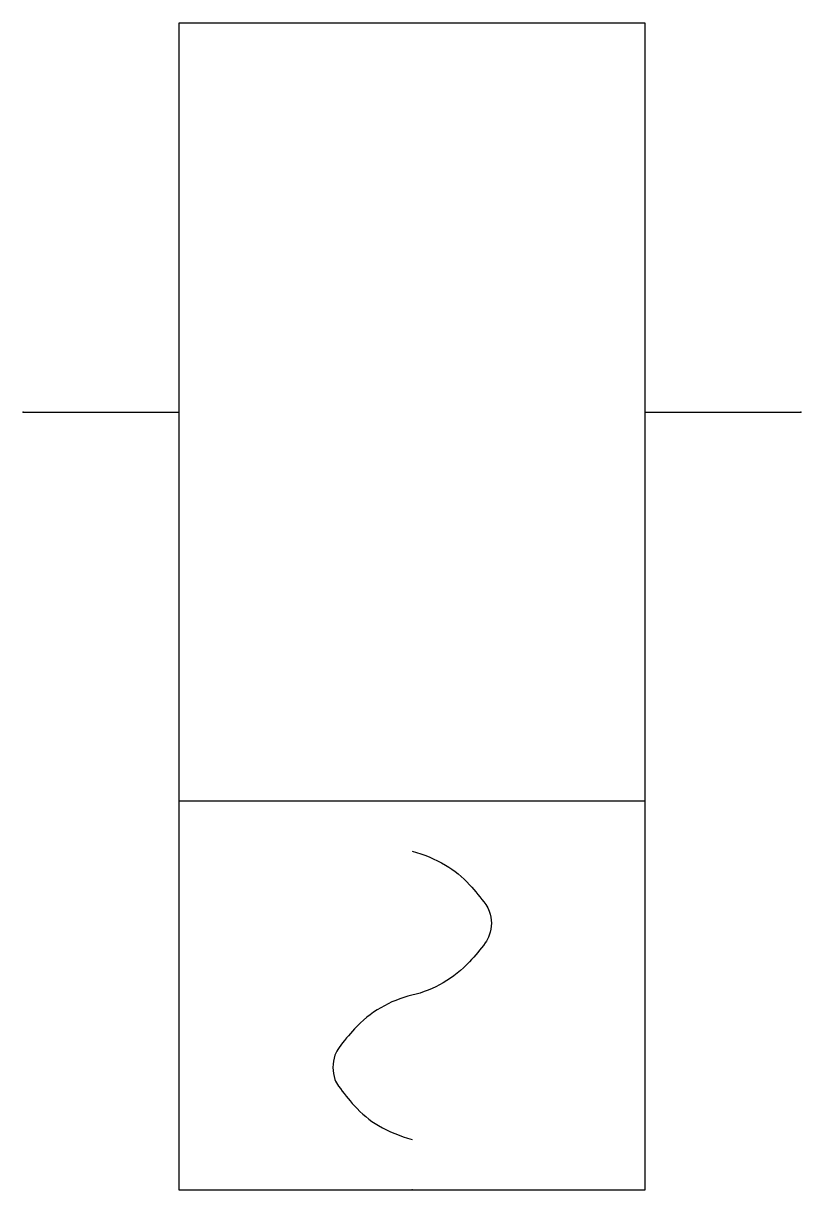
# Model space of a CAD drawing. Header units: millimetres. Extents: x -5 to 5, y -10 to 5.
import ezdxf

# ---------------------------------------------------------------- set-up
doc = ezdxf.new("R2010")
doc.units = ezdxf.units.MM
doc.layers.add('A', color=7, linetype='Continuous')
doc.layers.add('C', color=6, linetype='Continuous')

msp = doc.modelspace()

# ---------------------------------------------------------------- linework, layer by layer
at = {"transparency": 33554687}
for p, q in [((3, 5), (-3, 5)), ((-3, 5), (-3, 0)), ((3, 0), (3, 5)), ((-5, 0), (-3, 0)), ((-3, 0), (-3, -5)), ((3, -5), (3, 0)), ((3, 0), (5, 0)), ((-3, -5), (3, -5)), ((-3, -5), (-3, -10)), ((3, -10), (3, -5)), ((-3, -10), (3, -10))]:
    msp.add_line(p, q, dxfattribs=at)
at = {"linetype": 'Continuous', "transparency": 33554687}
msp.add_lwpolyline([(0, -5.647, -0.067678), (0.429, -5.825, -0.07813), (0.741, -6.079, -0.022658), (0.948, -6.332, -0.075785), (0.994, -6.419, -0.084616), (1.021, -6.573, -0.084616), (0.994, -6.728, -0.075785), (0.942, -6.827, -0.027029), (0.741, -7.068, -0.148278), (0, -7.5, 0.150227), (-0.741, -7.932, 0.027406), (-0.939, -8.172, 0.0758), (-0.991, -8.272, 0.083262), (-1.017, -8.427, 0.083262), (-0.991, -8.581, 0.0758), (-0.946, -8.668, 0.022751), (-0.741, -8.921, 0.079374), (-0.43, -9.176, 0.06867), (0, -9.353)], format="xyb", dxfattribs=at)
at = {"layer": 'A', "color": 1, "transparency": 33554687}
msp.add_point((0, -10), dxfattribs=at)
at = {"layer": 'C', "color": 2, "transparency": 33554687}
msp.add_point((-5, 0), dxfattribs=at)
at = {"layer": 'C', "color": 1, "transparency": 33554687}
msp.add_point((5, 0), dxfattribs=at)

doc.saveas('drawing.dxf')
